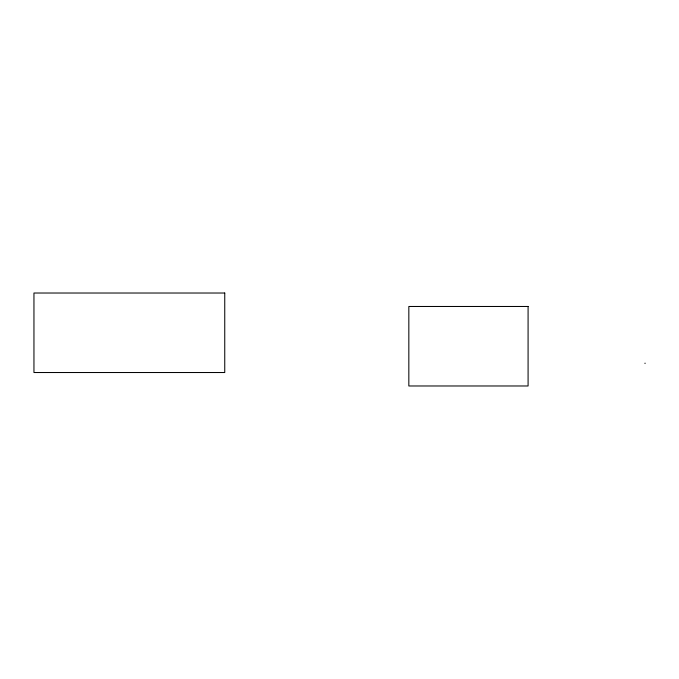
<?xml version="1.0" encoding="UTF-8"?>
<svg xmlns="http://www.w3.org/2000/svg" width="679" height="679" viewBox="0 0 679 679"><rect width="100%" height="100%" fill="white"/><g stroke="black" fill="none" stroke-linecap="round" stroke-linejoin="round"><path stroke-width="1.02" d="M645.016 363.571L645.05 363.095M224.749 293.022L33.95 293.022L33.95 372.525L224.749 372.525L224.749 293.022M528.084 306.475L408.834 306.475L408.834 385.978L528.084 385.978L528.084 306.475"/></g></svg>
